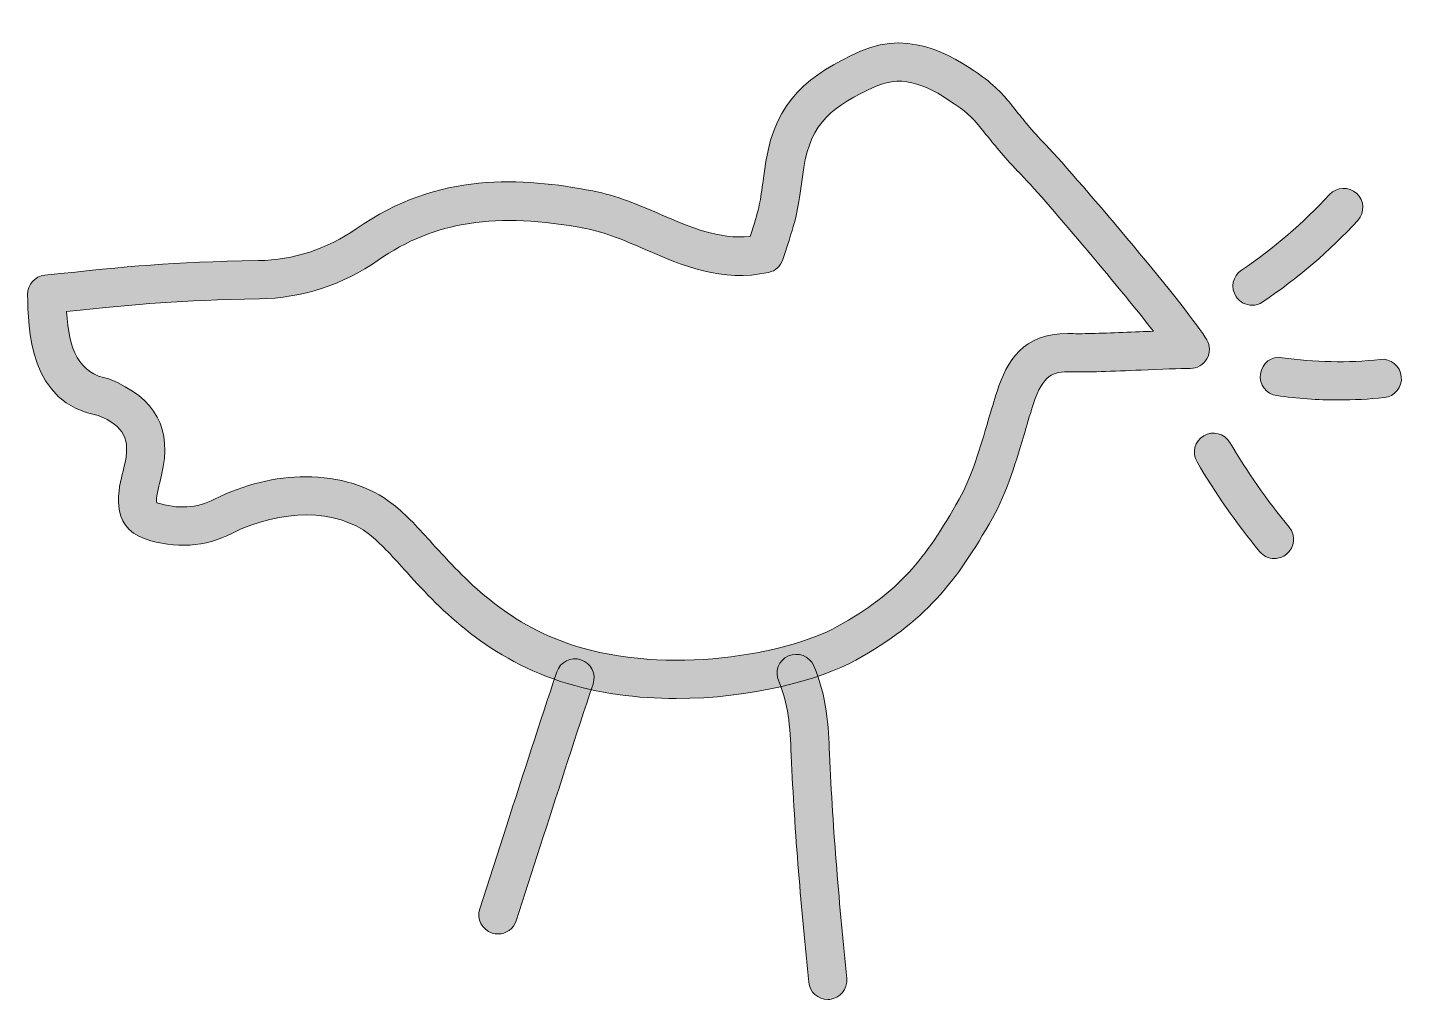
# Model space of a CAD drawing. Header units: millimetres. Extents: x 2.09 to 5.25, y -4.58 to -2.34.
import ezdxf

# ---------------------------------------------------------------- set-up
doc = ezdxf.new("R2010")
doc.units = ezdxf.units.MM
doc.header["$MEASUREMENT"] = 0
doc.layers.add('Outlines', color=7, linetype='Continuous', lineweight=0)

# ---------------------------------------------------------------- blocks, each defined once
blk = doc.blocks.new('Block_3')
at = {"layer": 'Outlines', "true_color": 0x000000, "transparency": 33554687}
h = blk.add_hatch(color=18, dxfattribs=at)
h.dxf.hatch_style = 2
edge = h.paths.add_edge_path()
edge.add_spline(control_points=[(2.7261, -3.3748), (2.8024, -3.3748), (2.8737, -3.3962), (2.9273, -3.4384), (2.9576, -3.4621), (2.9871, -3.4947), (3.0182, -3.529), (3.092, -3.6101), (3.1834, -3.7109), (3.3402, -3.7622), (3.5593, -3.8337), (3.8349, -3.7837), (3.9498, -3.7197), (4.0928, -3.6406), (4.1517, -3.5653), (4.2302, -3.4267), (4.2592, -3.375), (4.2795, -3.3063), (4.2971, -3.2455), (4.304, -3.2219), (4.3108, -3.1993), (4.3174, -3.1784), (4.3405, -3.109), (4.3763, -3.0451), (4.4807, -3.0451), (4.4879, -3.0455), (4.4958, -3.0456), (4.5065, -3.0456), (4.5399, -3.0456), (4.594, -3.0432), (4.6454, -3.0412), (4.6564, -3.0408), (4.6671, -3.0403), (4.6774, -3.04), (4.594, -2.9332), (4.4294, -2.7382), (4.366, -2.672), (4.366, -2.672), (4.3656, -2.672), (4.3656, -2.672), (4.3305, -2.635), (4.3091, -2.6083), (4.2919, -2.5867), (4.2702, -2.5595), (4.2585, -2.5445), (4.2323, -2.5259), (4.1603, -2.4741), (4.1035, -2.4477), (4.0394, -2.4762), (3.9391, -2.5206), (3.8885, -2.5599), (3.8728, -2.6631), (3.8728, -2.6631), (3.8657, -2.7113), (3.8657, -2.7113), (3.857, -2.7726), (3.8549, -2.7824), (3.8242, -2.8751), (3.8194, -2.8899), (3.807, -2.9011), (3.7917, -2.9044), (3.6838, -2.9283), (3.5941, -2.8892), (3.5078, -2.8519), (3.4609, -2.8315), (3.4165, -2.8122), (3.3703, -2.8034), (3.1652, -2.7647), (3.0222, -2.7864), (2.8932, -2.8765), (2.8121, -2.933), (2.7175, -2.9638), (2.6195, -2.9655), (2.4297, -2.969), (2.3502, -2.9762), (2.1758, -2.9945), (2.1811, -3.0818), (2.203, -3.1376), (2.2732, -3.1495), (2.383, -3.1943), (2.4195, -3.2658), (2.3945, -3.371), (2.3945, -3.371), (2.3911, -3.3848), (2.3911, -3.3848), (2.3876, -3.3972), (2.38, -3.4265), (2.3837, -3.4349), (2.4315, -3.4497), (2.476, -3.4477), (2.5163, -3.4267), (2.5845, -3.392), (2.6574, -3.3748), (2.7261, -3.3748)], knot_values=[0, 0, 0, 0, 1, 1, 1, 2, 2, 2, 3, 3, 3, 4, 4, 4, 5, 5, 5, 6, 6, 6, 7, 7, 7, 8, 8, 8, 9, 9, 9, 10, 10, 10, 11, 11, 11, 12, 12, 12, 13, 13, 13, 14, 14, 14, 15, 15, 15, 16, 16, 16, 17, 17, 17, 18, 18, 18, 19, 19, 19, 20, 20, 20, 21, 21, 21, 22, 22, 22, 23, 23, 23, 24, 24, 24, 25, 25, 25, 26, 26, 26, 27, 27, 27, 28, 28, 28, 29, 29, 29, 30, 30, 30, 31, 31, 31, 31], degree=3, periodic=0)
edge = h.paths.add_edge_path()
edge.add_spline(control_points=[(3.5786, -3.8854), (3.4902, -3.8854), (3.3988, -3.874), (3.3128, -3.8459), (3.1338, -3.7875), (3.0294, -3.6725), (2.953, -3.5884), (2.9232, -3.5553), (2.8973, -3.5269), (2.8729, -3.5076), (2.7974, -3.4487), (2.6705, -3.4479), (2.5564, -3.5052), (2.4949, -3.5367), (2.4259, -3.5412), (2.3563, -3.518), (2.2722, -3.4894), (2.2965, -3.397), (2.3058, -3.3622), (2.3058, -3.3622), (2.3087, -3.3507), (2.3087, -3.3507), (2.3235, -3.2882), (2.3084, -3.2585), (2.2488, -3.2336), (2.0895, -3.2077), (2.0872, -3.031), (2.0862, -2.9554), (2.0858, -2.9326), (2.1031, -2.9133), (2.1256, -2.9109), (2.3268, -2.8899), (2.41, -2.8811), (2.6178, -2.8773), (2.6982, -2.876), (2.7761, -2.8506), (2.8427, -2.8041), (3.0315, -2.6718), (3.2239, -2.6856), (3.3869, -2.717), (3.4425, -2.7275), (3.4935, -2.7495), (3.5429, -2.7709), (3.6122, -2.8007), (3.6763, -2.8286), (3.749, -2.822), (3.77, -2.7576), (3.7712, -2.7487), (3.7784, -2.6989), (3.7784, -2.6989), (3.7856, -2.6496), (3.7856, -2.6496), (3.8072, -2.5091), (3.885, -2.4481), (4.0035, -2.3955), (4.1252, -2.3408), (4.2326, -2.4176), (4.284, -2.4543), (4.3198, -2.4801), (4.3381, -2.5029), (4.3608, -2.5316), (4.377, -2.5518), (4.3966, -2.5766), (4.4294, -2.611), (4.4294, -2.611), (4.4294, -2.611), (4.4294, -2.611), (4.51, -2.6951), (4.7632, -2.9964), (4.8001, -3.0594), (4.8083, -3.073), (4.8083, -3.0899), (4.8004, -3.1035), (4.7925, -3.1173), (4.778, -3.1257), (4.7622, -3.1257), (4.7384, -3.1257), (4.695, -3.1275), (4.6488, -3.1294), (4.5858, -3.1319), (4.5207, -3.1345), (4.4872, -3.1335), (4.4462, -3.1318), (4.4228, -3.1412), (4.4015, -3.206), (4.3949, -3.2258), (4.3884, -3.2477), (4.3818, -3.2703), (4.3625, -3.3355), (4.3412, -3.4096), (4.3067, -3.4701), (4.2237, -3.6175), (4.152, -3.7085), (3.9925, -3.7968), (3.9105, -3.8423), (3.7507, -3.8854), (3.5786, -3.8854)], knot_values=[0, 0, 0, 0, 1, 1, 1, 2, 2, 2, 3, 3, 3, 4, 4, 4, 5, 5, 5, 6, 6, 6, 7, 7, 7, 8, 8, 8, 9, 9, 9, 10, 10, 10, 11, 11, 11, 12, 12, 12, 13, 13, 13, 14, 14, 14, 15, 15, 15, 16, 16, 16, 17, 17, 17, 18, 18, 18, 19, 19, 19, 20, 20, 20, 21, 21, 21, 22, 22, 22, 23, 23, 23, 24, 24, 24, 25, 25, 25, 26, 26, 26, 27, 27, 27, 28, 28, 28, 29, 29, 29, 30, 30, 30, 31, 31, 31, 32, 32, 32, 32], degree=3, periodic=0)
h = blk.add_hatch(color=18, dxfattribs=at)
h.dxf.hatch_style = 2
edge = h.paths.add_edge_path()
edge.add_spline(control_points=[(3.1688, -4.4273), (3.1643, -4.4273), (3.1597, -4.4266), (3.1552, -4.4252), (3.1319, -4.4176), (3.1194, -4.3928), (3.1269, -4.3694), (3.1269, -4.3694), (3.1891, -4.1768), (3.1891, -4.1768), (3.227, -4.059), (3.2647, -3.9415), (3.304, -3.8241), (3.3119, -3.8011), (3.3373, -3.7886), (3.3598, -3.7962), (3.3829, -3.8039), (3.3955, -3.8289), (3.3877, -3.852), (3.3486, -3.9691), (3.3107, -4.0866), (3.273, -4.2037), (3.273, -4.2037), (3.2107, -4.397), (3.2107, -4.397), (3.2046, -4.4156), (3.1874, -4.4273), (3.1688, -4.4273)], knot_values=[0, 0, 0, 0, 1, 1, 1, 2, 2, 2, 3, 3, 3, 4, 4, 4, 5, 5, 5, 6, 6, 6, 7, 7, 7, 8, 8, 8, 9, 9, 9, 9], degree=3, periodic=0)
h = blk.add_hatch(color=18, dxfattribs=at)
h.dxf.hatch_style = 2
edge = h.paths.add_edge_path()
edge.add_spline(control_points=[(3.9278, -4.5782), (3.9054, -4.5782), (3.8861, -4.5613), (3.884, -4.5386), (3.8675, -4.3735), (3.8513, -4.1961), (3.8437, -4.0163), (3.8408, -3.9481), (3.837, -3.8957), (3.8148, -3.8456), (3.8049, -3.8234), (3.8149, -3.7972), (3.8371, -3.7874), (3.8595, -3.7777), (3.8854, -3.7875), (3.8954, -3.8098), (3.926, -3.8792), (3.9291, -3.9501), (3.9319, -4.0128), (3.9391, -4.1903), (3.9553, -4.3663), (3.9715, -4.5296), (3.9739, -4.5541), (3.9563, -4.5754), (3.9322, -4.5778), (3.9305, -4.5782), (3.9291, -4.5782), (3.9278, -4.5782)], knot_values=[0, 0, 0, 0, 1, 1, 1, 2, 2, 2, 3, 3, 3, 4, 4, 4, 5, 5, 5, 6, 6, 6, 7, 7, 7, 8, 8, 8, 9, 9, 9, 9], degree=3, periodic=0)
at = {"layer": 'Outlines'}
for points, knots in [([(3.5786, -3.8854), (3.4902, -3.8854), (3.3988, -3.874), (3.3128, -3.8459), (3.1338, -3.7875), (3.0294, -3.6725), (2.953, -3.5884), (2.9232, -3.5553), (2.8973, -3.5269), (2.8729, -3.5076), (2.7974, -3.4487), (2.6705, -3.4479), (2.5564, -3.5052), (2.4949, -3.5367), (2.4259, -3.5412), (2.3563, -3.518), (2.2722, -3.4894), (2.2965, -3.397), (2.3058, -3.3622), (2.3058, -3.3622), (2.3087, -3.3507), (2.3087, -3.3507), (2.3235, -3.2882), (2.3084, -3.2585), (2.2488, -3.2336), (2.0895, -3.2077), (2.0872, -3.031), (2.0862, -2.9554), (2.0858, -2.9326), (2.1031, -2.9133), (2.1256, -2.9109), (2.3268, -2.8899), (2.41, -2.8811), (2.6178, -2.8773), (2.6982, -2.876), (2.7761, -2.8506), (2.8427, -2.8041), (3.0315, -2.6718), (3.2239, -2.6856), (3.3869, -2.717), (3.4425, -2.7275), (3.4935, -2.7495), (3.5429, -2.7709), (3.6122, -2.8007), (3.6763, -2.8286), (3.749, -2.822), (3.77, -2.7576), (3.7712, -2.7487), (3.7784, -2.6989), (3.7784, -2.6989), (3.7856, -2.6496), (3.7856, -2.6496), (3.8072, -2.5091), (3.885, -2.4481), (4.0035, -2.3955), (4.1252, -2.3408), (4.2326, -2.4176), (4.284, -2.4543), (4.3198, -2.4801), (4.3381, -2.5029), (4.3608, -2.5316), (4.377, -2.5518), (4.3966, -2.5766), (4.4294, -2.611), (4.4294, -2.611), (4.4294, -2.611), (4.4294, -2.611), (4.51, -2.6951), (4.7632, -2.9964), (4.8001, -3.0594), (4.8083, -3.073), (4.8083, -3.0899), (4.8004, -3.1035), (4.7925, -3.1173), (4.778, -3.1257), (4.7622, -3.1257), (4.7384, -3.1257), (4.695, -3.1275), (4.6488, -3.1294), (4.5858, -3.1319), (4.5207, -3.1345), (4.4872, -3.1335), (4.4462, -3.1318), (4.4228, -3.1412), (4.4015, -3.206), (4.3949, -3.2258), (4.3884, -3.2477), (4.3818, -3.2703), (4.3625, -3.3355), (4.3412, -3.4096), (4.3067, -3.4701), (4.2237, -3.6175), (4.152, -3.7085), (3.9925, -3.7968), (3.9105, -3.8423), (3.7507, -3.8854), (3.5786, -3.8854)], [0, 0, 0, 0, 1, 1, 1, 2, 2, 2, 3, 3, 3, 4, 4, 4, 5, 5, 5, 6, 6, 6, 7, 7, 7, 8, 8, 8, 9, 9, 9, 10, 10, 10, 11, 11, 11, 12, 12, 12, 13, 13, 13, 14, 14, 14, 15, 15, 15, 16, 16, 16, 17, 17, 17, 18, 18, 18, 19, 19, 19, 20, 20, 20, 21, 21, 21, 22, 22, 22, 23, 23, 23, 24, 24, 24, 25, 25, 25, 26, 26, 26, 27, 27, 27, 28, 28, 28, 29, 29, 29, 30, 30, 30, 31, 31, 31, 32, 32, 32, 32]), ([(2.7261, -3.3748), (2.8024, -3.3748), (2.8737, -3.3962), (2.9273, -3.4384), (2.9576, -3.4621), (2.9871, -3.4947), (3.0182, -3.529), (3.092, -3.6101), (3.1834, -3.7109), (3.3402, -3.7622), (3.5593, -3.8337), (3.8349, -3.7837), (3.9498, -3.7197), (4.0928, -3.6406), (4.1517, -3.5653), (4.2302, -3.4267), (4.2592, -3.375), (4.2795, -3.3063), (4.2971, -3.2455), (4.304, -3.2219), (4.3108, -3.1993), (4.3174, -3.1784), (4.3405, -3.109), (4.3763, -3.0451), (4.4807, -3.0451), (4.4879, -3.0455), (4.4958, -3.0456), (4.5065, -3.0456), (4.5399, -3.0456), (4.594, -3.0432), (4.6454, -3.0412), (4.6564, -3.0408), (4.6671, -3.0403), (4.6774, -3.04), (4.594, -2.9332), (4.4294, -2.7382), (4.366, -2.672), (4.366, -2.672), (4.3656, -2.672), (4.3656, -2.672), (4.3305, -2.635), (4.3091, -2.6083), (4.2919, -2.5867), (4.2702, -2.5595), (4.2585, -2.5445), (4.2323, -2.5259), (4.1603, -2.4741), (4.1035, -2.4477), (4.0394, -2.4762), (3.9391, -2.5206), (3.8885, -2.5599), (3.8728, -2.6631), (3.8728, -2.6631), (3.8657, -2.7113), (3.8657, -2.7113), (3.857, -2.7726), (3.8549, -2.7824), (3.8242, -2.8751), (3.8194, -2.8899), (3.807, -2.9011), (3.7917, -2.9044), (3.6838, -2.9283), (3.5941, -2.8892), (3.5078, -2.8519), (3.4609, -2.8315), (3.4165, -2.8122), (3.3703, -2.8034), (3.1652, -2.7647), (3.0222, -2.7864), (2.8932, -2.8765), (2.8121, -2.933), (2.7175, -2.9638), (2.6195, -2.9655), (2.4297, -2.969), (2.3502, -2.9762), (2.1758, -2.9945), (2.1811, -3.0818), (2.203, -3.1376), (2.2732, -3.1495), (2.383, -3.1943), (2.4195, -3.2658), (2.3945, -3.371), (2.3945, -3.371), (2.3911, -3.3848), (2.3911, -3.3848), (2.3876, -3.3972), (2.38, -3.4265), (2.3837, -3.4349), (2.4315, -3.4497), (2.476, -3.4477), (2.5163, -3.4267), (2.5845, -3.392), (2.6574, -3.3748), (2.7261, -3.3748)], [0, 0, 0, 0, 1, 1, 1, 2, 2, 2, 3, 3, 3, 4, 4, 4, 5, 5, 5, 6, 6, 6, 7, 7, 7, 8, 8, 8, 9, 9, 9, 10, 10, 10, 11, 11, 11, 12, 12, 12, 13, 13, 13, 14, 14, 14, 15, 15, 15, 16, 16, 16, 17, 17, 17, 18, 18, 18, 19, 19, 19, 20, 20, 20, 21, 21, 21, 22, 22, 22, 23, 23, 23, 24, 24, 24, 25, 25, 25, 26, 26, 26, 27, 27, 27, 28, 28, 28, 29, 29, 29, 30, 30, 30, 31, 31, 31, 31]), ([(3.1688, -4.4273), (3.1643, -4.4273), (3.1597, -4.4266), (3.1552, -4.4252), (3.1319, -4.4176), (3.1194, -4.3928), (3.1269, -4.3694), (3.1269, -4.3694), (3.1891, -4.1768), (3.1891, -4.1768), (3.227, -4.059), (3.2647, -3.9415), (3.304, -3.8241), (3.3119, -3.8011), (3.3373, -3.7886), (3.3598, -3.7962), (3.3829, -3.8039), (3.3955, -3.8289), (3.3877, -3.852), (3.3486, -3.9691), (3.3107, -4.0866), (3.273, -4.2037), (3.273, -4.2037), (3.2107, -4.397), (3.2107, -4.397), (3.2046, -4.4156), (3.1874, -4.4273), (3.1688, -4.4273)], [0, 0, 0, 0, 1, 1, 1, 2, 2, 2, 3, 3, 3, 4, 4, 4, 5, 5, 5, 6, 6, 6, 7, 7, 7, 8, 8, 8, 9, 9, 9, 9]), ([(3.9278, -4.5782), (3.9054, -4.5782), (3.8861, -4.5613), (3.884, -4.5386), (3.8675, -4.3735), (3.8513, -4.1961), (3.8437, -4.0163), (3.8408, -3.9481), (3.837, -3.8957), (3.8148, -3.8456), (3.8049, -3.8234), (3.8149, -3.7972), (3.8371, -3.7874), (3.8595, -3.7777), (3.8854, -3.7875), (3.8954, -3.8098), (3.926, -3.8792), (3.9291, -3.9501), (3.9319, -4.0128), (3.9391, -4.1903), (3.9553, -4.3663), (3.9715, -4.5296), (3.9739, -4.5541), (3.9563, -4.5754), (3.9322, -4.5778), (3.9305, -4.5782), (3.9291, -4.5782), (3.9278, -4.5782)], [0, 0, 0, 0, 1, 1, 1, 2, 2, 2, 3, 3, 3, 4, 4, 4, 5, 5, 5, 6, 6, 6, 7, 7, 7, 8, 8, 8, 9, 9, 9, 9])]:
    blk.add_open_spline(points, degree=3, knots=knots, dxfattribs=at)
blk = doc.blocks.new('Block_2')
at = {"layer": 'Outlines'}
blk.add_blockref('Block_3', (0, 0), dxfattribs=at)

msp = doc.modelspace()

# ---------------------------------------------------------------- hatches: boundary and pattern name
at = {"layer": 'Outlines', "true_color": 0x231f20, "transparency": 33554687}
h = msp.add_hatch(color=250, dxfattribs=at)
h.dxf.hatch_style = 2
edge = h.paths.add_edge_path()
edge.add_spline(control_points=[(4.9044, -2.98), (4.8903, -2.98), (4.8762, -2.9731), (4.8679, -2.9605), (4.8541, -2.9402), (4.8597, -2.9128), (4.88, -2.8994), (4.9544, -2.8493), (5.0226, -2.7907), (5.0829, -2.7252), (5.0994, -2.7077), (5.1273, -2.7061), (5.1453, -2.7227), (5.1632, -2.739), (5.1642, -2.7669), (5.1477, -2.7848), (5.0829, -2.8555), (5.0092, -2.9187), (4.9289, -2.9724), (4.9213, -2.9776), (4.9131, -2.98), (4.9044, -2.98)], knot_values=[0, 0, 0, 0, 1, 1, 1, 2, 2, 2, 3, 3, 3, 4, 4, 4, 5, 5, 5, 6, 6, 6, 7, 7, 7, 7], degree=3, periodic=0)
h = msp.add_hatch(color=250, dxfattribs=at)
h.dxf.hatch_style = 2
edge = h.paths.add_edge_path()
edge.add_spline(control_points=[(5.1032, -3.1981), (5.0557, -3.1981), (5.0081, -3.1948), (4.9613, -3.1881), (4.9372, -3.1848), (4.9203, -3.1624), (4.9237, -3.1383), (4.9272, -3.114), (4.9496, -3.0954), (4.9737, -3.1009), (5.0478, -3.1114), (5.1242, -3.1132), (5.1997, -3.1049), (5.2228, -3.1013), (5.2458, -3.1202), (5.2479, -3.1443), (5.2507, -3.1685), (5.2328, -3.1902), (5.2086, -3.1927), (5.1735, -3.1964), (5.1384, -3.1981), (5.1032, -3.1981)], knot_values=[0, 0, 0, 0, 1, 1, 1, 2, 2, 2, 3, 3, 3, 4, 4, 4, 5, 5, 5, 6, 6, 6, 7, 7, 7, 7], degree=3, periodic=0)
h = msp.add_hatch(color=250, dxfattribs=at)
h.dxf.hatch_style = 2
edge = h.paths.add_edge_path()
edge.add_spline(control_points=[(4.9558, -3.5631), (4.943, -3.5631), (4.9303, -3.5576), (4.9217, -3.5469), (4.8676, -3.4808), (4.819, -3.4113), (4.7777, -3.3409), (4.7653, -3.3199), (4.7721, -3.2928), (4.7932, -3.2804), (4.8135, -3.268), (4.841, -3.2753), (4.8535, -3.2961), (4.8927, -3.3628), (4.9385, -3.4284), (4.9899, -3.4911), (5.0054, -3.5099), (5.0026, -3.5378), (4.9837, -3.5531), (4.9754, -3.5598), (4.9658, -3.5631), (4.9558, -3.5631)], knot_values=[0, 0, 0, 0, 1, 1, 1, 2, 2, 2, 3, 3, 3, 4, 4, 4, 5, 5, 5, 6, 6, 6, 7, 7, 7, 7], degree=3, periodic=0)

# ---------------------------------------------------------------- linework, layer by layer
at = {"layer": 'Outlines'}
for points in [[(4.9044, -2.98), (4.8903, -2.98), (4.8762, -2.9731), (4.8679, -2.9605), (4.8541, -2.9402), (4.8597, -2.9128), (4.88, -2.8994), (4.9544, -2.8493), (5.0226, -2.7907), (5.0829, -2.7252), (5.0994, -2.7077), (5.1273, -2.7061), (5.1453, -2.7227), (5.1632, -2.739), (5.1642, -2.7669), (5.1477, -2.7848), (5.0829, -2.8555), (5.0092, -2.9187), (4.9289, -2.9724), (4.9213, -2.9776), (4.9131, -2.98), (4.9044, -2.98)], [(5.1032, -3.1981), (5.0557, -3.1981), (5.0081, -3.1948), (4.9613, -3.1881), (4.9372, -3.1848), (4.9203, -3.1624), (4.9237, -3.1383), (4.9272, -3.114), (4.9496, -3.0954), (4.9737, -3.1009), (5.0478, -3.1114), (5.1242, -3.1132), (5.1997, -3.1049), (5.2228, -3.1013), (5.2458, -3.1202), (5.2479, -3.1443), (5.2507, -3.1685), (5.2328, -3.1902), (5.2086, -3.1927), (5.1735, -3.1964), (5.1384, -3.1981), (5.1032, -3.1981)], [(4.9558, -3.5631), (4.943, -3.5631), (4.9303, -3.5576), (4.9217, -3.5469), (4.8676, -3.4808), (4.819, -3.4113), (4.7777, -3.3409), (4.7653, -3.3199), (4.7721, -3.2928), (4.7932, -3.2804), (4.8135, -3.268), (4.841, -3.2753), (4.8535, -3.2961), (4.8927, -3.3628), (4.9385, -3.4284), (4.9899, -3.4911), (5.0054, -3.5099), (5.0026, -3.5378), (4.9837, -3.5531), (4.9754, -3.5598), (4.9658, -3.5631), (4.9558, -3.5631)]]:
    msp.add_open_spline(points, degree=3, knots=[0, 0, 0, 0, 1, 1, 1, 2, 2, 2, 3, 3, 3, 4, 4, 4, 5, 5, 5, 6, 6, 6, 7, 7, 7, 7], dxfattribs=at)

# ---------------------------------------------------------------- block references
msp.add_blockref('Block_2', (0, 0), dxfattribs=at)

doc.saveas('drawing.dxf')
